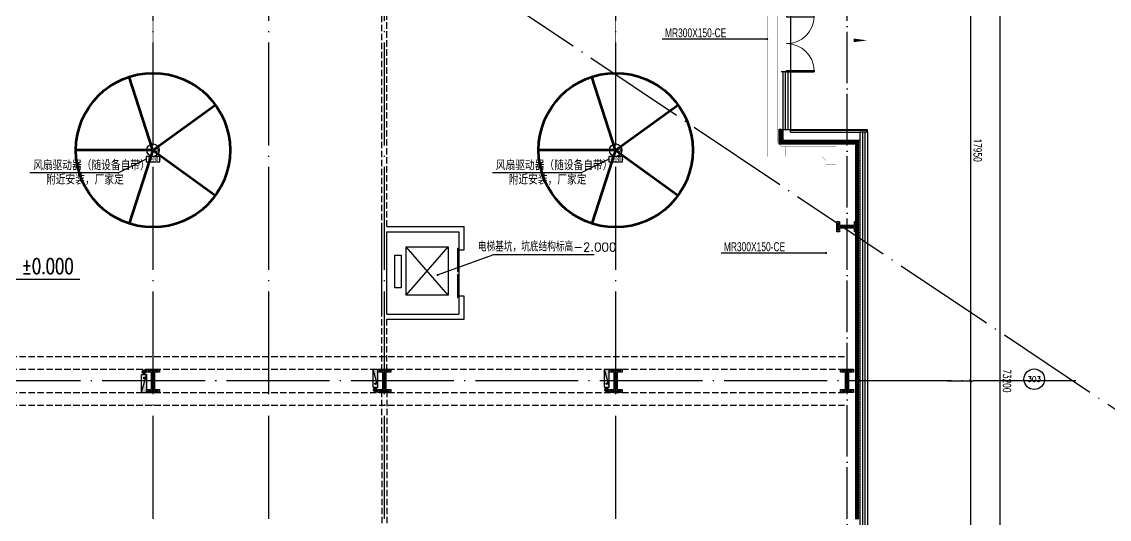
# Model space of a CAD drawing. Extents: x -1396510 to 1250330, y -1892470 to 1623980.
# Drawn here: x -160960 to -118651, y -1329356 to -1310004 of the extents above; entities that cross this region are included whole.
import ezdxf
from ezdxf.enums import TextEntityAlignment as Align

# ---------------------------------------------------------------- set-up
doc = ezdxf.new("R2010")
doc.units = 0
doc.header["$LTSCALE"] = 1000
doc.header["$MEASUREMENT"] = 0
doc.linetypes.add('DASH', pattern=[0.35, 0.25, -0.1])
doc.linetypes.add('DOTE', pattern=[2.42, 2, -0.2, 0.02, -0.2])
doc.layers.get('Defpoints').update_dxf_attribs({"color": 210})
for name, color, linetype in [('10平面$0$WINDOW', 4, 'Continuous'), ('A-AXIS-D', 1, 'Continuous'), ('A-AXIS-DOTE', 14, 'DOTE'), ('A-AXIS-SYMB', 3, 'Continuous'), ('A-CURTAIN', 134, 'Continuous'), ('A-HATCH-2', 251, 'Continuous'), ('A-HRAIL', 173, 'Continuous'), ('A-LIN-V', 9, 'Continuous'), ('A-WINDOW', 140, 'Continuous'), ('AS-COLN', 6, 'Continuous'), ('AS-WALL', 40, 'Continuous'), ('CABLETRAY', 4, 'Continuous'), ('CABLETRAY_DIM', 3, 'Continuous'), ('CURTWALL', 4, 'Continuous'), ('DIM-箱柜', 3, 'Continuous'), ('EQUIP-动力', 3, 'Continuous'), ('EQUIP-箱柜', 3, 'Continuous'), ('SB_ZF消火栓', 10, 'Continuous'), ('SB_ZF消火栓M', 10, 'Continuous'), ('WINDOW', 4, 'Continuous'), ('WIRE-照明', 1, 'Continuous'), ('建-标高', 3, 'Continuous')]:
    doc.layers.add(name, color=color, linetype=linetype)
doc.layers.add('A-云线2', color=3, linetype='Continuous', plot=False)
doc.layers.add('LG-ZF消防', color=1, linetype='Continuous', lineweight=60)
doc.styles.add('_TCH_AXIS', font='COMPLEX', dxfattribs={"bigfont": 'GBCBIG'})
doc.styles.add('_TCH_DIM', font='SIMPLEX', dxfattribs={"bigfont": 'GBCBIG'})
doc.styles.add('_TCH_DIM_T3', font='SIMPLEX', dxfattribs={"width": 0.705882, "bigfont": 'GBCBIG'})
doc.styles.add('_TEL_ATTDEF', font='GBENOR', dxfattribs={"width": 0.8, "height": 3, "bigfont": 'GBCBIG'})
doc.styles.add('_TEL_DIM', font='SIMPLEX', dxfattribs={"width": 0.8, "height": 3.5, "bigfont": 'HZTXT'})
doc.styles.add('A-DIM_T3', font='SIMPLEX', dxfattribs={"width": 0.705882, "bigfont": 'GBCBIG'})
doc.styles.add('A-STANDARD', font='SIMPLEX', dxfattribs={"bigfont": 'GBCBIG'})
doc.styles.add('HZTXT5', font='aa.shx', dxfattribs={"width": 0.7, "bigfont": 'hztxt.shx'})
doc.dimstyles.new('_TCH_ARCH&&100', dxfattribs={"dimtxt": 297.5, "dimasz": 100, "dimexe": 100, "dimexo": 100, "dimgap": 126.25, "dimtad": 1, "dimdec": 0, "dimzin": 0, "dimdsep": 46, "dimtxsty": '_TCH_DIM_T3', "dimblk": 'ARCHTICK', "dimcen": 0.09, "dimclrt": 7, "dimazin": 2, "dimtfac": 1, "dimtdec": 0, "dimtix": 1, "dimtmove": 2, "dimatfit": 3, "dimfxl": 0, "dimtolj": 1, "dimtzin": 0, "dimarcsym": 0})
doc.dimstyles.new('A-DIM&&100', dxfattribs={"dimtxt": 297.5, "dimasz": 100, "dimexe": 100, "dimexo": 100, "dimgap": 126.25, "dimtad": 1, "dimdec": 0, "dimzin": 0, "dimdsep": 46, "dimtxsty": 'A-DIM_T3', "dimblk": 'ARCHTICK', "dimcen": 0.09, "dimclrt": 7, "dimazin": 2, "dimtfac": 1, "dimtdec": 0, "dimtix": 1, "dimtmove": 2, "dimatfit": 3, "dimfxl": 0, "dimtolj": 1, "dimtzin": 0, "dimarcsym": 0})

# ---------------------------------------------------------------- blocks, each defined once
blk = doc.blocks.new('_ArchTick')
at = {"color": 0, "linetype": 'ByBlock', "const_width": 0.4}
blk.add_lwpolyline([(-0.5, -0.5), (0.5, 0.5)], dxfattribs=at)
blk = doc.blocks.new('*D505')
at = {"layer": 'A-AXIS-D', "color": 0, "lineweight": -2, "transparency": 16777216}
for p, q in [((187894, -17950), (188910, -17950)), ((188810, -17950), (188810, -35900)), ((187894, -35900), (188910, -35900))]:
    blk.add_line(p, q, dxfattribs=at)
at = {"layer": 'Defpoints', "color": 0, "transparency": 16777216}
for p in [(187794, -17950), (187794, -35900), (188810, -35900)]:
    blk.add_point(p, dxfattribs=at)
at = {"layer": 'A-AXIS-D', "color": 0, "lineweight": -2, "transparency": 16777216, "xscale": 100, "yscale": 100, "zscale": 100}
for p, rotation in [((188810, -17950), 90), ((188810, -35900), 270)]:
    blk.add_blockref('_ArchTick', p, dxfattribs=dict(at, rotation=rotation))
at = {"layer": 'A-AXIS-D', "color": 7, "transparency": 16777216, "insert": (189085, -26925), "char_height": 297.5, "attachment_point": 5, "rotation": 270, "style": 'A-DIM_T3'}
blk.add_mtext('\\A1;17950', dxfattribs=at)
blk = doc.blocks.new('*D506')
at = {"layer": 'A-AXIS-D', "color": 0, "lineweight": -2, "transparency": 16777216}
for p, q in [((187894, -35900), (188910, -35900)), ((188810, -35900), (188810, -53850)), ((187894, -53850), (188910, -53850))]:
    blk.add_line(p, q, dxfattribs=at)
at = {"layer": 'Defpoints', "color": 0, "transparency": 16777216}
for p in [(187794, -35900), (187794, -53850), (188810, -53850)]:
    blk.add_point(p, dxfattribs=at)
at = {"layer": 'A-AXIS-D', "color": 0, "lineweight": -2, "transparency": 16777216, "xscale": 100, "yscale": 100, "zscale": 100}
for p, rotation in [((188810, -35900), 90), ((188810, -53850), 270)]:
    blk.add_blockref('_ArchTick', p, dxfattribs=dict(at, rotation=rotation))
at = {"layer": 'A-AXIS-D', "color": 7, "transparency": 16777216, "insert": (189085, -44875), "char_height": 297.5, "attachment_point": 5, "rotation": 270, "style": 'A-DIM_T3'}
blk.add_mtext('\\A1;17950', dxfattribs=at)
blk = doc.blocks.new('4324324')
at = {"layer": 'A-HATCH-2', "color": 8, "linetype": 'DASH'}
for p, q in [((-294754, 585770), (-128854, 585770)), ((-294754, 585270), (-128854, 585270)), ((-307354, 584370), (-128854, 584370)), ((-307354, 583870), (-128854, 583870))]:
    blk.add_line(p, q, dxfattribs=at)
blk = doc.blocks.new('w4324324')
at = {"layer": 'A-HATCH-2', "color": 0, "lineweight": 60}
for q in [(-1694760, 686605), (-1697614, 684532), (-1691907, 684532), (-1696524, 681178), (-1692997, 681178)]:
    blk.add_line((-1694760, 683605), q, dxfattribs=at)
blk.add_circle((-1694760, 683605), 3000, dxfattribs=at)
blk = doc.blocks.new('342343')
at = {"layer": 'A-LIN-V', "color": 8}
for p in [(1066610, -44444), (1066610, -62444)]:
    blk.add_blockref('w4324324', p, dxfattribs=at)
blk = doc.blocks.new('w42343243')
at = {"layer": 'A-HATCH-2', "color": 8}
blk.add_lwpolyline([(-165104, 621070), (-164604, 621070), (-164604, 620958), (-164800, 620958), (-164800, 620282), (-164604, 620282), (-164604, 620170), (-165104, 620170), (-165104, 620282), (-164908, 620282), (-164908, 620958), (-165104, 620958)], close=True, dxfattribs=at)
at = {"layer": 'AS-COLN', "color": 3}
blk.add_lwpolyline([(-165054, 621020), (-164654, 621020), (-164654, 621008), (-164850, 621008), (-164850, 620232), (-164654, 620232), (-164654, 620220), (-165054, 620220), (-165054, 620232), (-164858, 620232), (-164858, 621008), (-165054, 621008)], close=True, dxfattribs=at)
blk = doc.blocks.new('nt66')
at = {"layer": 'A-HATCH-2', "color": 8}
blk.add_lwpolyline([(-195840, 766870), (-195440, 766870), (-195440, 766758), (-195586, 766758), (-195586, 766182), (-195440, 766182), (-195440, 766070), (-195840, 766070), (-195840, 766182), (-195694, 766182), (-195694, 766758), (-195840, 766758)], close=True, dxfattribs=at)
at = {"layer": 'AS-COLN'}
blk.add_lwpolyline([(-195790, 766820), (-195490, 766820), (-195490, 766808), (-195636, 766808), (-195636, 766132), (-195490, 766132), (-195490, 766120), (-195790, 766120), (-195790, 766132), (-195644, 766132), (-195644, 766808), (-195790, 766808)], close=True, dxfattribs=at)
blk = doc.blocks.new('42343')
at = {"rotation": 270}
blk.add_blockref('nt66', (-895324, 395180), dxfattribs=at)
at = {"layer": 'A-WINDOW'}
for p in [(9000, -35800), (18000, -35800), (27000, -35800), (36000, -35800)]:
    blk.add_blockref('w42343243', p, dxfattribs=at)
blk = doc.blocks.new('A$C5D961328')
at = {"layer": 'SB_ZF消火栓'}
blk.add_hatch(color=256, dxfattribs=at).paths.add_polyline_path([(0, 40), (700, 40), (700, 240)])
for p, q in [((700, 240), (0, 240)), ((0, 240), (0, 40)), ((700, 240), (0, 40)), ((0, 40), (700, 40)), ((700, 240), (700, 40))]:
    blk.add_line(p, q, dxfattribs=at)
at = {"layer": 'SB_ZF消火栓', "color": 1}
blk.add_circle((140, 140), 32.5, dxfattribs=at)
blk = doc.blocks.new('we42342343234')
at = {"layer": 'LG-ZF消防'}
for centre in [(-156204, 585170), (-147204, 584470), (-138204, 584470)]:
    blk.add_circle(centre, 50, dxfattribs=at)
at = {"layer": 'SB_ZF消火栓M', "rotation": 90}
for p in [(-147064, 584570), (-138064, 584570)]:
    blk.add_blockref('A$C5D961328', p, dxfattribs=at)
at = {"layer": 'SB_ZF消火栓M', "xscale": -1.000000000000001, "rotation": 90}
blk.add_blockref('A$C5D961328', (-156064, 585070), dxfattribs=at)
blk = doc.blocks.new('*D5829')
at = {"layer": 'A-AXIS-D', "color": 0, "lineweight": -2, "transparency": 16777216}
for p, q in [((188154, 700), (190050, 700)), ((189950, 700), (189950, -72500)), ((188154, -72500), (190050, -72500))]:
    blk.add_line(p, q, dxfattribs=at)
at = {"layer": 'Defpoints', "color": 0, "transparency": 16777216}
for p in [(188054, 700), (188054, -72500), (189950, -72500)]:
    blk.add_point(p, dxfattribs=at)
at = {"layer": 'A-AXIS-D', "color": 0, "lineweight": -2, "transparency": 16777216, "xscale": 100, "yscale": 100, "zscale": 100}
for p, rotation in [((189950, 700), 90), ((189950, -72500), 270)]:
    blk.add_blockref('_ArchTick', p, dxfattribs=dict(at, rotation=rotation))
at = {"layer": 'A-AXIS-D', "color": 7, "transparency": 16777216, "insert": (190225, -35900), "char_height": 297.5, "attachment_point": 5, "rotation": 270, "style": '_TCH_DIM_T3'}
blk.add_mtext('\\A1;73200', dxfattribs=at)
blk = doc.blocks.new('10平面$0$$DorLib2D$00000002')
for p, q in [((-0.5, 0), (-0.5, 0.4875)), ((-0.475, 0.4875), (-0.5, 0.4875)), ((-0.475, 0), (-0.475, 0.4875)), ((0.475, 0), (0.475, 0.4875)), ((0.475, 0.4875), (0.5, 0.4875)), ((0.5, 0), (0.5, 0.4875)), ((-0.5, 0), (-0.475, 0)), ((0.5, 0), (0.475, 0))]:
    blk.add_line(p, q)
at = {"lineweight": 13}
for centre, start, end in [((-0.4875, 0), 0, 88.53072), ((0.4875, 0), 91.46928, 180)]:
    blk.add_arc(centre, 0.4875, start, end, dxfattribs=at)
blk = doc.blocks.new('$DORLIB2D$00000127')
at = {"color": 0}
for points in [[(-0.533, 0.795), (-0.533, 0.69)], [(-0.033, 0.795), (-0.533, 0.795)], [(-0.033, 0.795), (-0.033, 0.69)], [(0.533, 0.795), (0.033, 0.795)], [(0.033, 0.795), (0.033, 0.69)], [(0.533, 0.795), (0.533, 0.69)], [(-0.033, 0.69), (-0.533, 0.69)], [(0.5, 0.5), (-0.5, 0.5)], [(0.533, 0.69), (0.033, 0.69)]]:
    blk.add_lwpolyline(points, dxfattribs=at)
blk = doc.blocks.new('99平面图例外参$0$$LinePat$圆环')
for points in [[(0, 150), (300, 150)], [(0, 0), (300, 0)], [(0, -150), (300, -150)]]:
    blk.add_lwpolyline(points)
at = {"color": 0}
blk.add_circle((150, 0), 150, dxfattribs=at)
blk = doc.blocks.new('$equip$00002854')
for p, q in [((-0.62, 0.13), (-0.1, 0.02)), ((-0.62, -0.13), (-0.62, 0.13)), ((0.62, 0.13), (0.1, 0.02)), ((0.62, -0.13), (0.62, 0.13)), ((-0.1, -0.02), (-0.62, -0.13)), ((0.1, -0.02), (0.62, -0.13))]:
    blk.add_line(p, q)
at = {"const_width": 0.0571}
blk.add_lwpolyline([(-0.69, 0, 1), (0.69, 0, 1), (-0.69, 0, 1.215985)], format="xyb", dxfattribs=at)
for radius in [0.688, 0.104]:
    blk.add_circle((0, 0), radius)
for p in [(-0.69, 0), (0, 0.69), (0.69, 0), (0, -0.69)]:
    blk.add_point(p)
at = {"color": 7, "style": '_TEL_DIM', "flags": 1}
for tag in ['A', 'REMARK']:
    blk.add_attdef(tag, text='', height=0.00002, dxfattribs=at).set_placement((0, 0), align=Align.MIDDLE_CENTER)
blk = doc.blocks.new('$equip$00002926')
for p, q in [((0.75, 0.6), (-0.75, 0.6)), ((-0.75, 0.6), (-0.75, 0)), ((-0.75, 0), (0.75, 0)), ((0.75, 0), (0.75, 0.6))]:
    blk.add_line(p, q)
at = {"const_width": 0.0571}
blk.add_lwpolyline([(-0.75, 0.6), (-0.75, 0), (0.75, 0), (0.75, 0.6), (-0.75, 0.6), (-0.75, 0)], dxfattribs=at)
for p in [(-0.75, 0.3), (0, 0.6), (0, 0), (0.75, 0.3)]:
    blk.add_point(p)
at = {"color": 7, "style": '_TEL_DIM'}
blk.add_attdef('$TEXT$', text='', height=0.4, dxfattribs=at).set_placement((0, 0.3), align=Align.MIDDLE_CENTER)
at = {"color": 7, "style": '_TEL_DIM', "flags": 1}
for tag in ['A', 'REMARK']:
    blk.add_attdef(tag, text='', height=0.00002, dxfattribs=at).set_placement((0, 0), align=Align.MIDDLE_CENTER)
blk = doc.blocks.new('世赫3#厂房一层0821')
at = {"layer": '10平面$0$WINDOW'}
blk.add_line((181799.6, -21680), (181799.6, -23880), dxfattribs=at)
at = {"layer": 'A-AXIS-D'}
blk.add_circle((191283.7, -35835.7), 400, dxfattribs=at)
at = {"layer": 'A-AXIS-DOTE', "color": 8, "ltscale": 2}
for p, q in [((157000, -79980), (157000, 5514)), ((161500, -79980), (161500, 5514)), ((166000, -79980), (166000, 5514)), ((175000, -79980), (175000, 5514)), ((165996, -17950), (196000, -38050)), ((192904.2, -35900), (-5155.8, -35900))]:
    blk.add_line(p, q, dxfattribs=at)
at = {"layer": 'A-AXIS-DOTE', "color": 8}
blk.add_line((184000, -79980), (184000, 5514), dxfattribs=at)
at = {"layer": 'A-AXIS-SYMB', "color": 8}
blk.add_lwpolyline([(183326.4, -22654.2, 0, 0, 0), (184786.4, -22654.2, 0, 140, 0), (184261.4, -22654.2, 0, 0, 0)], format="xyseb", dxfattribs=at)
at = {"layer": 'A-CURTAIN'}
for points in [[(184800, -26230), (184800, -26130), (181800, -26130)], [(184770, -26230), (184770, -26160), (181800, -26160)]]:
    blk.add_lwpolyline(points, dxfattribs=at)
at = {"layer": 'AS-WALL'}
for p, q in [((181799.6, -26130), (181499.6, -26130)), ((181499.6, -26130), (181499.6, -26530)), ((181799.6, -26230), (181799.6, -26130)), ((181799.6, -26230), (184500, -26230)), ((181499.6, -26530), (184500, -26530))]:
    blk.add_line(p, q, dxfattribs=at)
at = {"layer": 'CURTWALL'}
for p, q in [((184500, -26230), (184500, -26380)), ((184800, -26230), (184500, -26230)), ((184600, -26230), (184600, -26380)), ((184700, -26230), (184700, -26380)), ((184800, -26230), (184800, -26380)), ((184500, -26380), (184500, -55230)), ((184600, -26380), (184600, -55230)), ((184700, -26380), (184700, -55230)), ((184800, -26380), (184800, -55230))]:
    blk.add_line(p, q, dxfattribs=at)
at = {"layer": 'Defpoints', "color": 8, "linetype": 'DASH'}
for p, q in [((165900, -30000), (165900, -400)), ((166100, -29900), (166100, -400)), ((165900, -35500), (165900, -33400)), ((166100, -35500), (166100, -33500)), ((165900, -35500), (166100, -35500)), ((165896, -36288), (165900, -68600)), ((166096, -36288), (165896, -36288)), ((166096, -36288), (166100, -68600))]:
    blk.add_line(p, q, dxfattribs=at)
at = {"layer": 'Defpoints', "color": 8}
for p, q in [((165900, -33400), (165900, -30000)), ((166100, -29900), (169100, -29900)), ((169100, -30800), (169100, -29900)), ((166100, -30100), (168900, -30100)), ((166100, -33300), (166100, -30100)), ((168900, -30100), (168900, -30800)), ((166850, -32565.8), (168480, -30685.8)), ((168480, -32565.8), (166850, -30685.8)), ((168900, -30800), (169100, -30800)), ((168074.2, -31780), (170264.2, -30980)), ((170264.2, -30980), (174164.2, -30980)), ((169100, -32600), (168900, -32600)), ((168900, -32600), (168900, -33300)), ((169100, -33500), (169100, -32600)), ((166100, -33300), (168900, -33300)), ((166100, -33500), (169100, -33500))]:
    blk.add_line(p, q, dxfattribs=at)
for points in [[(166850, -32565.8), (166850, -30685.8), (168480, -30685.8), (168480, -32565.8)], [(166410, -32285.8), (166410, -31015.8), (166650, -31015.8), (166650, -32285.8)]]:
    blk.add_lwpolyline(points, close=True, dxfattribs=at)
at = {"layer": 'Defpoints', "color": 8, "const_width": 40}
blk.add_lwpolyline([(168055.4, -31786.9, 1), (168093, -31773.1, 1)], format="xyb", close=True, dxfattribs=at)
at = {"layer": 'WINDOW'}
for p, q in [((181745.4, -23880), (181445.1, -23880)), ((181499.6, -23880), (181499.6, -26130)), ((181599.6, -23880), (181599.6, -26130)), ((181699.6, -23880), (181699.6, -26130)), ((181799.6, -23880), (181799.6, -26130))]:
    blk.add_line(p, q, dxfattribs=at)
at = {"layer": '建-标高', "color": 8}
blk.add_line((150632.7, -31943), (154152.7, -31943), dxfattribs=at)
at = {"layer": '10平面$0$WINDOW', "xscale": -2200, "yscale": 2200, "zscale": 300, "rotation": 270.0000000014832}
blk.add_blockref('10平面$0$$DorLib2D$00000002', (181649.6, -22780), dxfattribs=at)
at = {"layer": 'A-HRAIL', "yscale": 0.3333333333111111, "zscale": 0.3333333333111111}
for p, xscale, rotation in [((181400, -26110), -0.3916666671966327, 90), ((181400, -26227.5), -0.3916666671966327, 90), ((181400, -26345), -0.3916666671966327, 90), ((181400, -26462.5), -0.3916666671966327, 90), ((181350, -26630), -0.3333333266804324, 180), ((181450, -26630), -0.3333333266804324, 180), ((181550, -26630), -0.3333333266804324, 180), ((181650, -26630), -0.3333333266804324, 180), ((181750, -26630), -0.3333333266804324, 180), ((181850, -26630), -0.3333333266804324, 180), ((181950, -26630), -0.3333333266804324, 180), ((182050, -26630), -0.3333333266804324, 180), ((182150, -26630), -0.3333333266804324, 180), ((182250, -26630), -0.3333333266804324, 180), ((182350, -26630), -0.3333333266804324, 180), ((182450, -26630), -0.3333333266804324, 180), ((182550, -26630), -0.3333333266804324, 180), ((182650, -26630), -0.3333333266804324, 180), ((182750, -26630), -0.3333333266804324, 180), ((182850, -26630), -0.3333333266804324, 180), ((182950, -26630), -0.3333333266804324, 180), ((183050, -26630), -0.3333333266804324, 180), ((183150, -26630), -0.3333333266804324, 180), ((183250, -26630), -0.3333333266804324, 180), ((183350, -26630), -0.3333333266804324, 180), ((183450, -26630), -0.3333333266804324, 180), ((183550, -26630), -0.3333333266804324, 180), ((183650, -26630), -0.3333333266804324, 180), ((183750, -26630), -0.3333333266804324, 180), ((183850, -26630), -0.3333333266804324, 180), ((183950, -26630), -0.3333333266804324, 180), ((184050, -26630), -0.3333333266804324, 180), ((184150, -26630), -0.3333333266804324, 180), ((184250, -26630), -0.3333333266804324, 180), ((184400, -26680), 0.3333686689155855, 90), ((184350, -26630), -0.3333333266804324, 180), ((184400, -26780), 0.3333686689155855, 90), ((184400, -26880), 0.3333686689155855, 90), ((184400, -26980), 0.3333686689155855, 90), ((184400, -27080.1), 0.3333686689155855, 90), ((184400, -27180.1), 0.3333686689155855, 90), ((184400, -27280.1), 0.3333686689155855, 90), ((184400, -27380.1), 0.3333686689155855, 90), ((184400, -27480.1), 0.3333686689155855, 90), ((184400, -27580.1), 0.3333686689155855, 90), ((184400, -27680.1), 0.3333686689155855, 90), ((184400, -27780.1), 0.3333686689155855, 90), ((184400, -27880.1), 0.3333686689155855, 90), ((184400, -27980.1), 0.3333686689155855, 90), ((184400, -28080.2), 0.3333686689155855, 90), ((184400, -28180.2), 0.3333686689155855, 90), ((184400, -28280.2), 0.3333686689155855, 90), ((184400, -28380.2), 0.3333686689155855, 90), ((184400, -28480.2), 0.3333686689155855, 90), ((184400, -28580.2), 0.3333686689155855, 90), ((184400, -28680.2), 0.3333686689155855, 90), ((184400, -28780.2), 0.3333686689155855, 90), ((184400, -28880.2), 0.3333686689155855, 90), ((184400, -28980.3), 0.3333686689155855, 90), ((184400, -29080.3), 0.3333686689155855, 90), ((184400, -29180.3), 0.3333686689155855, 90), ((184400, -29280.3), 0.3333686689155855, 90), ((184400, -29380.3), 0.3333686689155855, 90), ((184400, -29480.3), 0.3333686689155855, 90), ((184400, -29580.3), 0.3333686689155855, 90), ((184400, -29680.3), 0.3333686689155855, 90), ((184400, -29780.3), 0.3333686689155855, 90), ((184400, -29880.3), 0.3333686689155855, 90), ((184400, -29980.4), 0.3333686689155855, 90), ((184400, -30080.4), 0.3333686689155855, 90), ((184400, -30180.4), 0.3333686689155855, 90), ((184400, -30280.4), 0.3333686689155855, 90), ((184400, -30380.4), 0.3333686689155855, 90), ((184400, -30480.4), 0.3333686689155855, 90), ((184400, -30580.4), 0.3333686689155855, 90), ((184400, -30680.4), 0.3333686689155855, 90), ((184400, -30780.4), 0.3333686689155855, 90), ((184400, -30880.5), 0.3333686689155855, 90), ((184400, -30980.5), 0.3333686689155855, 90), ((184400, -31080.5), 0.3333686689155855, 90), ((184400, -31180.5), 0.3333686689155855, 90), ((184400, -31280.5), 0.3333686689155855, 90), ((184400, -31380.5), 0.3333686689155855, 90), ((184400, -31480.5), 0.3333686689155855, 90), ((184400, -31580.5), 0.3333686689155855, 90), ((184400, -31680.5), 0.3333686689155855, 90), ((184400, -31780.6), 0.3333686689155855, 90), ((184400, -31880.6), 0.3333686689155855, 90), ((184400, -31980.6), 0.3333686689155855, 90), ((184400, -32080.6), 0.3333686689155855, 90), ((184400, -32180.6), 0.3333686689155855, 90), ((184400, -32280.6), 0.3333686689155855, 90), ((184400, -32380.6), 0.3333686689155855, 90), ((184400, -32480.6), 0.3333686689155855, 90), ((184400, -32580.6), 0.3333686689155855, 90), ((184400, -32680.6), 0.3333686689155855, 90), ((184400, -32780.7), 0.3333686689155855, 90), ((184400, -32880.7), 0.3333686689155855, 90), ((184400, -32980.7), 0.3333686689155855, 90), ((184400, -33080.7), 0.3333686689155855, 90), ((184400, -33180.7), 0.3333686689155855, 90), ((184400, -33280.7), 0.3333686689155855, 90), ((184400, -33380.7), 0.3333686689155855, 90), ((184400, -33480.7), 0.3333686689155855, 90), ((184400, -33580.7), 0.3333686689155855, 90), ((184400, -33680.8), 0.3333686689155855, 90), ((184400, -33780.8), 0.3333686689155855, 90), ((184400, -33880.8), 0.3333686689155855, 90), ((184400, -33980.8), 0.3333686689155855, 90), ((184400, -34080.8), 0.3333686689155855, 90), ((184400, -34180.8), 0.3333686689155855, 90), ((184400, -34280.8), 0.3333686689155855, 90), ((184400, -34380.8), 0.3333686689155855, 90), ((184400, -34480.8), 0.3333686689155855, 90), ((184400, -34580.8), 0.3333686689155855, 90), ((184400, -34680.9), 0.3333686689155855, 90), ((184400, -34780.9), 0.3333686689155855, 90), ((184400, -34880.9), 0.3333686689155855, 90), ((184400, -34980.9), 0.3333686689155855, 90), ((184400, -35080.9), 0.3333686689155855, 90), ((184400, -35180.9), 0.3333686689155855, 90), ((184400, -35280.9), 0.3333686689155855, 90), ((184400, -35380.9), 0.3333686689155855, 90), ((184400, -35480.9), 0.3333686689155855, 90), ((184400, -35581), 0.3333686689155855, 90), ((184400, -35681), 0.3333686689155855, 90), ((184400, -35781), 0.3333686689155855, 90), ((184400, -35881), 0.3333686689155855, 90), ((184400, -35981), 0.3333686689155855, 90), ((184400, -36081), 0.3333686689155855, 90), ((184400, -36181), 0.3333686689155855, 90), ((184400, -36281), 0.3333686689155855, 90), ((184400, -36381), 0.3333686689155855, 90), ((184400, -36481), 0.3333686689155855, 90), ((184400, -36581.1), 0.3333686689155855, 90), ((184400, -36681.1), 0.3333686689155855, 90), ((184400, -36781.1), 0.3333686689155855, 90), ((184400, -36881.1), 0.3333686689155855, 90), ((184400, -36981.1), 0.3333686689155855, 90), ((184400, -37081.1), 0.3333686689155855, 90), ((184400, -37181.1), 0.3333686689155855, 90), ((184400, -37281.1), 0.3333686689155855, 90), ((184400, -37381.1), 0.3333686689155855, 90), ((184400, -37481.2), 0.3333686689155855, 90), ((184400, -37581.2), 0.3333686689155855, 90), ((184400, -37681.2), 0.3333686689155855, 90), ((184400, -37781.2), 0.3333686689155855, 90), ((184400, -37881.2), 0.3333686689155855, 90), ((184400, -37981.2), 0.3333686689155855, 90), ((184400, -38081.2), 0.3333686689155855, 90), ((184400, -38181.2), 0.3333686689155855, 90), ((184400, -38281.2), 0.3333686689155855, 90), ((184400, -38381.3), 0.3333686689155855, 90), ((184400, -38481.3), 0.3333686689155855, 90), ((184400, -38581.3), 0.3333686689155855, 90), ((184400, -38681.3), 0.3333686689155855, 90), ((184400, -38781.3), 0.3333686689155855, 90), ((184400, -38881.3), 0.3333686689155855, 90), ((184400, -38981.3), 0.3333686689155855, 90), ((184400, -39081.3), 0.3333686689155855, 90), ((184400, -39181.3), 0.3333686689155855, 90), ((184400, -39281.3), 0.3333686689155855, 90), ((184400, -39381.4), 0.3333686689155855, 90), ((184400, -39481.4), 0.3333686689155855, 90), ((184400, -39581.4), 0.3333686689155855, 90), ((184400, -39681.4), 0.3333686689155855, 90), ((184400, -39781.4), 0.3333686689155855, 90), ((184400, -39881.4), 0.3333686689155855, 90), ((184400, -39981.4), 0.3333686689155855, 90), ((184400, -40081.4), 0.3333686689155855, 90), ((184400, -40181.4), 0.3333686689155855, 90), ((184400, -40281.5), 0.3333686689155855, 90), ((184400, -40381.5), 0.3333686689155855, 90), ((184400, -40481.5), 0.3333686689155855, 90), ((184400, -40581.5), 0.3333686689155855, 90), ((184400, -40681.5), 0.3333686689155855, 90), ((184400, -40781.5), 0.3333686689155855, 90), ((184400, -40881.5), 0.3333686689155855, 90), ((184400, -40981.5), 0.3333686689155855, 90), ((184400, -41081.5), 0.3333686689155855, 90), ((184400, -41181.5), 0.3333686689155855, 90), ((184400, -41281.6), 0.3333686689155855, 90)]:
    blk.add_blockref('99平面图例外参$0$$LinePat$圆环', p, dxfattribs=dict(at, xscale=xscale, rotation=rotation))
at = {"layer": 'A-LIN-V', "color": 8, "rotation": 90}
blk.add_blockref('342343', (796160.7, 601225), dxfattribs=at)
at = {"layer": 'A-WINDOW'}
for name in ['42343', '4324324']:
    blk.add_blockref(name, (312854.2, -620720), dxfattribs=at)
at = {"layer": 'Defpoints', "color": 8, "xscale": 1800, "yscale": 200, "zscale": 200, "rotation": 89.9999999459329}
blk.add_blockref('$DORLIB2D$00000127', (169000, -31700), dxfattribs=at)
at = {"layer": 'SB_ZF消火栓'}
blk.add_blockref('we42342343234', (312854.2, -620720), dxfattribs=at)
at = {"layer": 'A-AXIS-D', "color": 7, "style": '_TCH_AXIS'}
blk.add_text('303', height=206.28, dxfattribs=at).set_placement((191023.4, -35938.9), (191544.1, -35938.9), align=Align.FIT)
at = {"layer": 'Defpoints', "color": 7, "style": '_TCH_DIM'}
blk.add_text('电梯基坑，坑底结构标高-2.000', height=337.589, dxfattribs=at).set_placement((169636.1, -30861.3))
at = {"layer": '建-标高', "color": 7, "style": 'A-STANDARD', "width": 0.705882}
blk.add_text('%%P0.000', height=595, dxfattribs=at).set_placement((151892.7, -31733))
at = {"layer": 'A-AXIS-D'}
dim = blk.add_linear_dim(base=(189949.7, -72500.1), p1=(188054.2, 700), p2=(188054.2, -72500.1), angle=270, dimstyle='_TCH_ARCH&&100', dxfattribs=at)
dim.commit()
dim.dimension.update_dxf_attribs({"geometry": '*D5829', "text_midpoint": (190224.7, -35900), "dimtype": 161, "text_rotation": 270})
for base, p1, p2, picture, middle in [((188810, -35900), (187794.2, -17950), (187794.2, -35900), '*D505', (189085, -26925)), ((188810, -53850), (187794.2, -35900), (187794.2, -53850), '*D506', (189085, -44875))]:
    dim = blk.add_linear_dim(base=base, p1=p1, p2=p2, angle=270, dimstyle='A-DIM&&100', override={"dimgap": 0}, dxfattribs=at)
    dim.commit()
    dim.dimension.update_dxf_attribs({"geometry": picture, "text_midpoint": middle, "dimtype": 129, "text_rotation": 270})

msp = doc.modelspace()

# ---------------------------------------------------------------- linework, layer by layer
at = {"layer": 'CABLETRAY', "const_width": 7.5}
for points in [[(-131960, -1314554), (-131960, -1307104)], [(-131560, -1307104), (-131560, -1314554)], [(-131560, -1314554), (-131960, -1314554)], [(-131960, -1315254), (-131960, -1314554)], [(-131960, -1314554), (-131560, -1314554)], [(-131560, -1314554), (-131560, -1314704)], [(-131560, -1314704), (-131410, -1314854)], [(-131410, -1314854), (-131260, -1314854)], [(-131260, -1315254), (-131260, -1314854)], [(-131260, -1314854), (-129970, -1314854)], [(-131260, -1314854), (-131260, -1315254)], [(-129970, -1314854), (-129970, -1315254)], [(-129270, -1314854), (-129970, -1314854)], [(-129970, -1314854), (-129970, -1315254)], [(-129270, -1315554), (-129270, -1314854)], [(-131260, -1315254), (-131960, -1315254)], [(-129970, -1315254), (-131260, -1315254)], [(-129970, -1315254), (-129820, -1315254)], [(-129820, -1315254), (-129670, -1315404)], [(-129670, -1315404), (-129670, -1315554)], [(-129670, -1315554), (-129270, -1315554)], [(-129670, -1341874.1), (-129670, -1315554)], [(-129670, -1315554), (-129270, -1315554)], [(-129270, -1315554), (-129270, -1341874.1)]]:
    msp.add_lwpolyline(points, dxfattribs=at)
at = {"layer": 'CABLETRAY_DIM'}
for p, q in [((-132680, -1310680), (-136040, -1310680)), ((-131960, -1310680), (-132680, -1310680)), ((-130390, -1319000), (-133750, -1319000)), ((-129670, -1319000), (-130390, -1319000))]:
    msp.add_line(p, q, dxfattribs=at)
at = {"layer": 'CABLETRAY_DIM', "const_width": 40}
for points in [[(-131940, -1310680, 1), (-131980, -1310680, 1)], [(-129650, -1319000, 1), (-129690, -1319000, 1)]]:
    msp.add_lwpolyline(points, format="xyb", close=True, dxfattribs=at)
at = {"layer": 'DIM-箱柜'}
for p, q in [((-156116.7, -1315344.6), (-157200, -1315879)), ((-138116.7, -1315344.6), (-139200, -1315879)), ((-157200, -1315879), (-160640, -1315879)), ((-139200, -1315879), (-142640, -1315879))]:
    msp.add_line(p, q, dxfattribs=at)
for points in [[(-156116.7, -1315344.6, 0, 80, 0), (-156385.7, -1315477.3, 0, 0, 0)], [(-138116.7, -1315344.6, 0, 80, 0), (-138385.7, -1315477.3, 0, 0, 0)]]:
    msp.add_lwpolyline(points, format="xyseb", dxfattribs=at)
at = {"layer": 'WIRE-照明', "linetype": 'Continuous', "const_width": 35}
for points in [[(-155854.2, -1314758.3), (-155854.2, -1297499.6)], [(-137854.2, -1314758.3), (-137854.2, -1297499.6)]]:
    msp.add_lwpolyline(points, dxfattribs=at)

# ---------------------------------------------------------------- block references
at = {"layer": 'A-云线2'}
msp.add_blockref('世赫3#厂房一层0821', (-312854.2, -1288074), dxfattribs=at)
at = {"layer": 'EQUIP-动力', "xscale": 350, "yscale": 350, "zscale": 350}
for p in [(-155854.2, -1314999), (-137854.2, -1314999)]:
    msp.add_blockref('$equip$00002854', p, dxfattribs=at)
at = {"layer": 'EQUIP-箱柜'}
ref = msp.add_blockref('$equip$00002926', (-155854.2, -1315449.6), dxfattribs=dict(at, xscale=350, yscale=350, zscale=350))
ref.add_attrib('$TEXT$', '驱动器', dxfattribs={"layer": '0', "color": 7, "height": 140, "style": '_TEL_ATTDEF'}).set_placement((-155854.2, -1315344.6), align=Align.MIDDLE_CENTER)
ref = msp.add_blockref('$equip$00002926', (-137854.2, -1315449.6), dxfattribs=dict(at, xscale=350, yscale=350, zscale=350))
ref.add_attrib('$TEXT$', '驱动器', dxfattribs={"layer": '0', "color": 7, "height": 140, "style": '_TEL_ATTDEF'}).set_placement((-137854.2, -1315344.6), align=Align.MIDDLE_CENTER)

# ---------------------------------------------------------------- texts
at = {"layer": 'CABLETRAY_DIM', "color": 7, "style": 'HZTXT5', "width": 0.7}
for p in [(-135935, -1310610), (-133645, -1318930)]:
    msp.add_text('MR300X150-CE', height=350, dxfattribs=at).set_placement(p)
at = {"layer": 'DIM-箱柜', "color": 7, "style": '_TEL_DIM', "width": 0.8}
for s, p in [('风扇驱动器（随设备自带）', (-160517.3, -1315774)), ('风扇驱动器（随设备自带）', (-142517.3, -1315774)), ('附近安装，厂家定', (-160014.6, -1316334)), ('附近安装，厂家定', (-142014.6, -1316334))]:
    msp.add_text(s, height=350, dxfattribs=at).set_placement(p)

doc.saveas('drawing.dxf')
